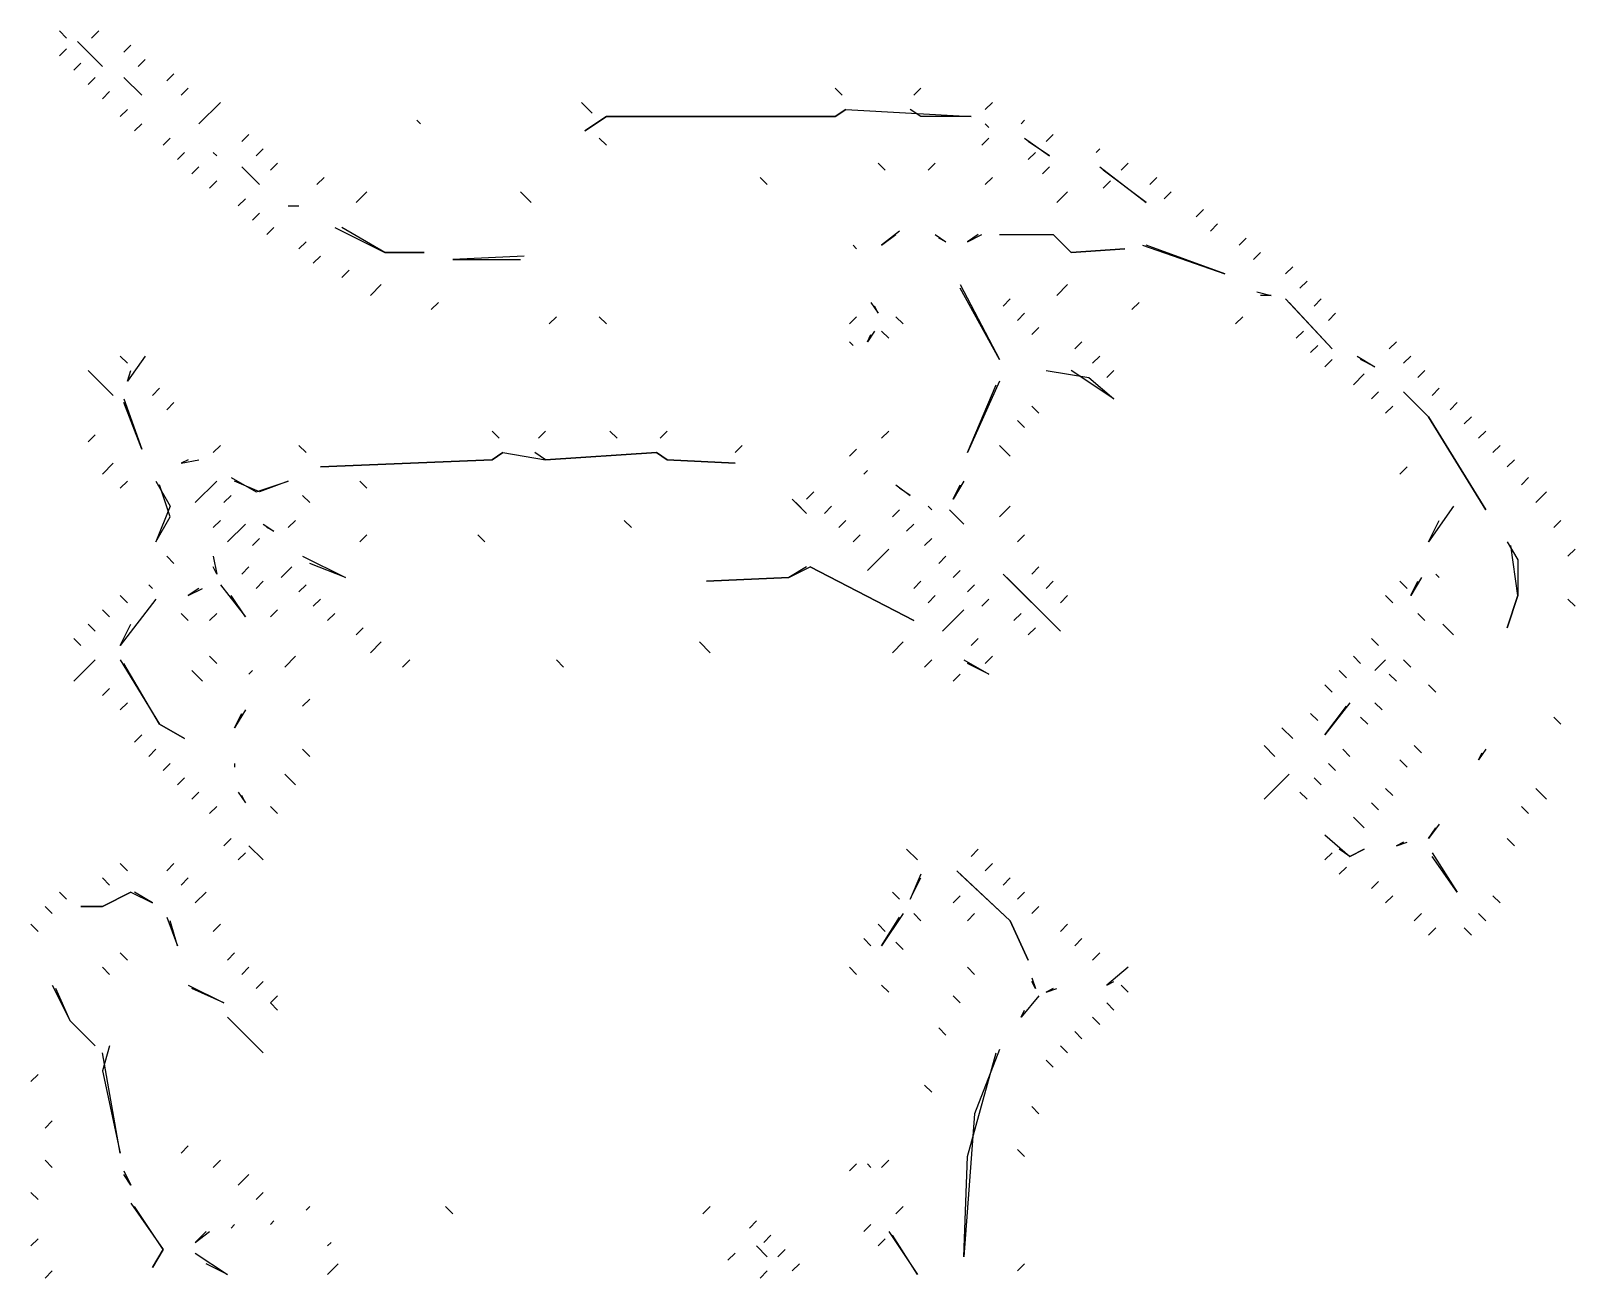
# Model space of a CAD drawing. Extents: x 1 to 2775, y -31 to 2075.
# Drawn here: x 1548 to 1620, y 1646.7 to 1704.8 of the extents above; entities that cross this region are included whole.
import ezdxf

# ---------------------------------------------------------------- set-up
doc = ezdxf.new("R2010")
doc.units = 0
doc.layers.add('LINEWORK', color=4, linetype='CONTINUOUS')

msp = doc.modelspace()

# ---------------------------------------------------------------- linework, layer by layer
at = {"layer": 'LINEWORK'}
for points in [[(1549.3333, 1704.8333), (1549.6667, 1704.5)], [(1550.1667, 1704.3333), (1551.3333, 1703.1667)], [(1551.1667, 1704.8333), (1550.8333, 1704.5)], [(1549.6667, 1704), (1549.3333, 1703.6667)], [(1552.6667, 1704.1667), (1552.3333, 1703.8333)], [(1550.3333, 1703.3333), (1550, 1703)], [(1553.3333, 1703.5), (1553, 1703.1667)], [(1554.6667, 1702.8333), (1554.3333, 1702.5)], [(1551, 1702.6667), (1550.6667, 1702.3333)], [(1552.3333, 1702.6667), (1553.1667, 1701.8333)], [(1555.3333, 1702.1667), (1555, 1701.8333)], [(1585.5, 1702.1667), (1585.8333, 1701.8333)], [(1589.5, 1702.1667), (1589.1667, 1701.8333)], [(1551.6667, 1702), (1551.3333, 1701.6667)], [(1556.8333, 1701.5), (1555.8333, 1700.5)], [(1573.6667, 1701.5), (1574.1667, 1701)], [(1592.8333, 1701.5), (1592.5, 1701.1667)], [(1552.5, 1701.1667), (1552.1667, 1700.8333)], [(1566, 1700.6667), (1566.1667, 1700.5)], [(1586, 1701.1667), (1585.5, 1700.8333), (1574.8333, 1700.8333), (1573.8333, 1700.1667), (1574.8333, 1700.8333), (1585.5, 1700.8333), (1586, 1701.1667), (1591.8333, 1700.8333), (1589.5, 1700.8333), (1589, 1701.1667)], [(1594.3333, 1700.6667), (1594.1667, 1700.5)], [(1553.1667, 1700.5), (1552.8333, 1700.1667)], [(1558.1667, 1700), (1557.8333, 1699.6667)], [(1592.5, 1700.5), (1592.6667, 1700.3333)], [(1595.6667, 1700), (1595.3333, 1699.6667)], [(1554.5, 1699.8333), (1554.1667, 1699.5)], [(1558.8333, 1699.3333), (1558.5, 1699)], [(1574.5, 1699.8333), (1574.8333, 1699.5)], [(1592.6667, 1699.8333), (1592.3333, 1699.5)], [(1594.3333, 1699.8333), (1595.5, 1699), (1594.5, 1699.6667)], [(1597.8333, 1699.3333), (1597.6667, 1699.1667)], [(1555.1667, 1699.1667), (1554.8333, 1698.8333)], [(1555.8333, 1698.5), (1555.5, 1698.1667)], [(1556.5, 1699.1667), (1556.6667, 1699)], [(1557.8333, 1698.5), (1558.6667, 1697.6667)], [(1559.5, 1698.6667), (1559.1667, 1698.3333)], [(1587.5, 1698.6667), (1587.8333, 1698.3333)], [(1590.1667, 1698.6667), (1589.8333, 1698.3333)], [(1594.8333, 1699.1667), (1594.5, 1698.8333)], [(1595.5, 1698.5), (1595.1667, 1698.1667)], [(1597.8333, 1698.5), (1600, 1696.8333), (1598, 1698.3333)], [(1599.1667, 1698.6667), (1598.8333, 1698.3333)], [(1556.6667, 1697.8333), (1556.3333, 1697.5)], [(1561.6667, 1698), (1561.3333, 1697.6667)], [(1582, 1698), (1582.3333, 1697.6667)], [(1592.8333, 1698), (1592.5, 1697.6667)], [(1598.3333, 1697.8333), (1598, 1697.5)], [(1600.5, 1698), (1600.1667, 1697.6667)], [(1563.6667, 1697.3333), (1563.1667, 1696.8333)], [(1570.8333, 1697.3333), (1571.3333, 1696.8333)], [(1596.3333, 1697.3333), (1595.8333, 1696.8333)], [(1601.1667, 1697.3333), (1600.8333, 1697)], [(1558, 1697), (1557.6667, 1696.6667)], [(1558.6667, 1696.3333), (1558.3333, 1696)], [(1560, 1696.6667), (1560.5, 1696.6667)], [(1602.6667, 1696.5), (1602.3333, 1696.1667)], [(1559.3333, 1695.6667), (1559, 1695.3333)], [(1562.1667, 1695.6667), (1564.5, 1694.5), (1566.3333, 1694.5), (1564.5, 1694.5), (1562.5, 1695.6667)], [(1603.3333, 1695.8333), (1603, 1695.5)], [(1560.8333, 1695), (1560.5, 1694.6667)], [(1588.5, 1695.5), (1587.6667, 1694.8333), (1588.3333, 1695.3333)], [(1590.1667, 1695.3333), (1590.6667, 1695), (1590.3333, 1695.1667)], [(1592.1667, 1695.3333), (1591.6667, 1695), (1592.3333, 1695.3333)], [(1593.1667, 1695.3333), (1595.6667, 1695.3333), (1596.5, 1694.5), (1599, 1694.6667), (1596.5, 1694.5), (1595.6667, 1695.3333)], [(1604.6667, 1695.1667), (1604.3333, 1694.8333)], [(1561.5, 1694.3333), (1561.1667, 1694)], [(1571, 1694.3333), (1567.6667, 1694.1667), (1570.8333, 1694.1667)], [(1586.3333, 1694.8333), (1586.5, 1694.6667)], [(1599.8333, 1694.8333), (1603.6667, 1693.5), (1600, 1694.8333)], [(1605.3333, 1694.5), (1605, 1694.1667)], [(1562.8333, 1693.6667), (1562.5, 1693.3333)], [(1606.8333, 1693.8333), (1606.5, 1693.5)], [(1564.3333, 1693), (1563.8333, 1692.5)], [(1591.3333, 1693), (1593.1667, 1689.5), (1591.3333, 1692.8333)], [(1596.3333, 1693), (1595.8333, 1692.5)], [(1607.5, 1693.1667), (1607.1667, 1692.8333)], [(1567, 1692.1667), (1566.6667, 1691.8333)], [(1587.1667, 1692.1667), (1587.5, 1691.6667), (1587.3333, 1692)], [(1593.6667, 1692.3333), (1593.3333, 1692)], [(1599.6667, 1692.1667), (1599.3333, 1691.8333)], [(1605.1667, 1692.6667), (1605.8333, 1692.5), (1605.3333, 1692.5)], [(1606.5, 1692.3333), (1608.6667, 1690), (1606.6667, 1692.1667)], [(1608.1667, 1692.3333), (1607.8333, 1692)], [(1572.5, 1691.5), (1572.1667, 1691.1667)], [(1574.5, 1691.5), (1574.8333, 1691.1667)], [(1586.5, 1691.5), (1586.1667, 1691.1667)], [(1588.3333, 1691.5), (1588.6667, 1691.1667)], [(1594.3333, 1691.6667), (1594, 1691.3333)], [(1604.5, 1691.5), (1604.1667, 1691.1667)], [(1608.8333, 1691.6667), (1608.5, 1691.3333)], [(1587.3333, 1690.8333), (1587, 1690.3333), (1587.1667, 1690.6667)], [(1587.6667, 1690.8333), (1588, 1690.5)], [(1595, 1691), (1594.6667, 1690.6667)], [(1607.3333, 1690.8333), (1607, 1690.5)], [(1586.1667, 1690.3333), (1586.3333, 1690.1667)], [(1597, 1690.3333), (1596.6667, 1690)], [(1608, 1690.1667), (1607.6667, 1689.8333)], [(1611.6667, 1690.3333), (1611.3333, 1690)], [(1552.1667, 1689.6667), (1552.5, 1689.3333)], [(1553.3333, 1689.6667), (1552.5, 1688.5), (1552.6667, 1689)], [(1597.8333, 1689.6667), (1597.5, 1689.3333)], [(1608.6667, 1689.5), (1608.3333, 1689.1667)], [(1609.8333, 1689.6667), (1610.6667, 1689.1667), (1610, 1689.5)], [(1612.3333, 1689.6667), (1612, 1689.3333)], [(1550.6667, 1689), (1551.8333, 1687.8333)], [(1593.1667, 1688.5), (1591.6667, 1685.1667), (1593, 1688.3333)], [(1595.3333, 1689), (1597.3333, 1688.6667), (1598.5, 1687.6667), (1596.5, 1689)], [(1598.5, 1689), (1598.1667, 1688.6667)], [(1610.1667, 1688.8333), (1609.6667, 1688.3333)], [(1613, 1689), (1612.6667, 1688.6667)], [(1554, 1688.1667), (1553.6667, 1687.8333)], [(1610.8333, 1688), (1610.5, 1687.6667)], [(1612, 1688), (1613.1667, 1686.8333), (1615.8333, 1682.5), (1613.1667, 1686.8333)], [(1613.6667, 1688.1667), (1613.3333, 1687.8333)], [(1552.3333, 1687.6667), (1553.1667, 1685.3333), (1552.3333, 1687.5)], [(1554.6667, 1687.5), (1554.3333, 1687.1667)], [(1594.6667, 1687.3333), (1595, 1687)], [(1611.5, 1687.3333), (1611.1667, 1687)], [(1614.5, 1687.5), (1614.1667, 1687.1667)], [(1594, 1686.6667), (1594.3333, 1686.3333)], [(1615.1667, 1686.8333), (1614.8333, 1686.5)], [(1551, 1686), (1550.6667, 1685.6667)], [(1569.5, 1686.1667), (1569.8333, 1685.8333)], [(1572, 1686.1667), (1571.6667, 1685.8333)], [(1575, 1686.1667), (1575.3333, 1685.8333)], [(1577.6667, 1686.1667), (1577.3333, 1685.8333)], [(1588, 1686.1667), (1587.6667, 1685.8333)], [(1615.8333, 1686.1667), (1615.5, 1685.8333)], [(1555.3333, 1684.8333), (1555, 1684.6667), (1555.8333, 1684.8333)], [(1556.8333, 1685.5), (1556.5, 1685.1667)], [(1560.5, 1685.5), (1560.8333, 1685.1667)], [(1570, 1685.1667), (1569.5, 1684.8333), (1561.5, 1684.5), (1569.5, 1684.8333), (1570, 1685.1667), (1572, 1684.8333), (1577.1667, 1685.1667), (1577.6667, 1684.8333), (1580.8333, 1684.6667), (1577.6667, 1684.8333), (1577.1667, 1685.1667), (1572, 1684.8333), (1571.5, 1685.1667)], [(1581.1667, 1685.5), (1580.8333, 1685.1667)], [(1586.5, 1685.3333), (1586.1667, 1685)], [(1593.1667, 1685.5), (1593.6667, 1685)], [(1616.5, 1685.5), (1616.1667, 1685.1667)], [(1617.1667, 1684.8333), (1616.8333, 1684.5)], [(1551.8333, 1684.6667), (1551.3333, 1684.1667)], [(1587, 1684.3333), (1586.8333, 1684.1667)], [(1612.1667, 1684.5), (1611.8333, 1684.1667)], [(1552.5, 1683.8333), (1552.1667, 1683.5)], [(1553.8333, 1683.8333), (1554.5, 1682.6667), (1553.8333, 1681), (1554.5, 1682.1667), (1554, 1683.6667)], [(1556.6667, 1683.8333), (1555.6667, 1682.8333)], [(1557.3333, 1684), (1558.5, 1683.3333), (1560, 1683.8333), (1558.6667, 1683.3333), (1557.5, 1683.8333)], [(1563.3333, 1683.8333), (1563.6667, 1683.5)], [(1588.3333, 1683.6667), (1589, 1683.1667), (1588.5, 1683.5)], [(1591.5, 1683.8333), (1591, 1683), (1591.3333, 1683.6667)], [(1617.8333, 1684), (1617.5, 1683.6667)], [(1557.3333, 1683.1667), (1557, 1682.8333)], [(1560.6667, 1683.1667), (1561, 1682.8333)], [(1583.5, 1683), (1584.1667, 1682.3333), (1583.6667, 1682.8333)], [(1584.5, 1683.3333), (1584.1667, 1683)], [(1585.3333, 1682.6667), (1585, 1682.3333)], [(1589.8333, 1682.6667), (1590, 1682.5)], [(1593.6667, 1682.6667), (1593.1667, 1682.1667)], [(1614.3333, 1682.6667), (1613.1667, 1681), (1613.6667, 1682)], [(1618.6667, 1683.3333), (1618.1667, 1682.8333)], [(1556.8333, 1682), (1556.5, 1681.6667)], [(1560.3333, 1682), (1560, 1681.6667)], [(1575.6667, 1682), (1576, 1681.6667)], [(1586, 1682), (1585.6667, 1681.6667)], [(1588.5, 1682.5), (1588.1667, 1682.1667)], [(1590.8333, 1682.5), (1591.5, 1681.8333)], [(1619.3333, 1682), (1619, 1681.6667)], [(1558, 1681.8333), (1557.1667, 1681)], [(1558.8333, 1681.8333), (1559.3333, 1681.5), (1559, 1681.6667)], [(1563.6667, 1681.3333), (1563.3333, 1681)], [(1568.8333, 1681.3333), (1569.1667, 1681)], [(1586.6667, 1681.3333), (1586.3333, 1681)], [(1589.1667, 1681.8333), (1588.8333, 1681.5)], [(1594.3333, 1681.3333), (1594, 1681)], [(1558.6667, 1681.1667), (1558.3333, 1680.8333)], [(1588, 1680.6667), (1587, 1679.6667)], [(1590, 1681.1667), (1589.6667, 1680.8333)], [(1616.8333, 1681), (1617.3333, 1680.1667), (1617.3333, 1678.5), (1616.8333, 1677), (1617.3333, 1678.5), (1617, 1680.8333)], [(1620, 1680.6667), (1619.6667, 1680.3333)], [(1554.3333, 1680.3333), (1554.6667, 1680)], [(1556.5, 1680.3333), (1556.6667, 1679.5), (1556.5, 1679.8333)], [(1558.1667, 1679.8333), (1557.8333, 1679.5)], [(1560.1667, 1679.8333), (1559.6667, 1679.3333)], [(1560.6667, 1680.3333), (1562.6667, 1679.3333), (1561, 1680)], [(1584.1667, 1679.8333), (1583.3333, 1679.3333), (1579.5, 1679.1667), (1583.3333, 1679.3333), (1584.3333, 1679.8333), (1589.1667, 1677.3333), (1584.3333, 1679.8333)], [(1590.6667, 1680.3333), (1590.3333, 1680)], [(1595, 1679.8333), (1594.6667, 1679.5)], [(1558.8333, 1679.1667), (1558.5, 1678.8333)], [(1589.5, 1679.1667), (1589.1667, 1678.8333)], [(1591.3333, 1679.6667), (1591, 1679.3333)], [(1593.3333, 1679.5), (1596, 1676.8333), (1593.5, 1679.3333)], [(1595.6667, 1679.1667), (1595.3333, 1678.8333)], [(1611.8333, 1679.1667), (1612.1667, 1678.8333)], [(1612.8333, 1679.3333), (1612.3333, 1678.5), (1612.6667, 1679.1667)], [(1613.5, 1679.5), (1613.6667, 1679.3333)], [(1552.1667, 1678.5), (1552.5, 1678.1667)], [(1553.8333, 1678.3333), (1552.1667, 1676.1667), (1552.6667, 1677.1667)], [(1553.5, 1679), (1553.6667, 1678.8333)], [(1555.8333, 1678.8333), (1555.3333, 1678.5), (1556, 1678.8333)], [(1556.8333, 1679), (1558, 1677.5), (1557.3333, 1678.5)], [(1560.8333, 1679), (1560.5, 1678.6667)], [(1561.5, 1678.3333), (1561.1667, 1678)], [(1590.1667, 1678.5), (1589.8333, 1678.1667)], [(1592, 1679), (1591.6667, 1678.6667)], [(1592.6667, 1678.3333), (1592.3333, 1678)], [(1596.3333, 1678.5), (1596, 1678.1667)], [(1611.1667, 1678.5), (1611.5, 1678.1667)], [(1619.6667, 1678.3333), (1620, 1678)], [(1551.3333, 1677.8333), (1551.6667, 1677.5)], [(1555, 1677.6667), (1555.3333, 1677.3333)], [(1556.6667, 1677.6667), (1556.3333, 1677.3333)], [(1559.5, 1677.8333), (1559.1667, 1677.5)], [(1562.1667, 1677.6667), (1561.8333, 1677.3333)], [(1591.5, 1677.8333), (1590.5, 1676.8333)], [(1594.1667, 1677.6667), (1593.8333, 1677.3333)], [(1612.6667, 1677.6667), (1613, 1677.3333)], [(1550.6667, 1677.1667), (1551, 1676.8333)], [(1563.5, 1677), (1563.1667, 1676.6667)], [(1594.8333, 1677), (1594.5, 1676.6667)], [(1613.8333, 1677.1667), (1614.3333, 1676.6667)], [(1550, 1676.5), (1550.3333, 1676.1667)], [(1564.3333, 1676.3333), (1563.8333, 1675.8333)], [(1579.1667, 1676.3333), (1579.6667, 1675.8333)], [(1588.6667, 1676.3333), (1588.1667, 1675.8333)], [(1592.1667, 1676.5), (1591.8333, 1676.1667)], [(1610.5, 1676.5), (1610.8333, 1676.1667)], [(1551, 1675.5), (1550, 1674.5)], [(1552.1667, 1675.5), (1554, 1672.5), (1555.1667, 1671.8333), (1554, 1672.5), (1552.3333, 1675.3333)], [(1556.3333, 1675.6667), (1556.6667, 1675.3333)], [(1560.3333, 1675.6667), (1559.8333, 1675.1667)], [(1565.6667, 1675.5), (1565.3333, 1675.1667)], [(1572.5, 1675.5), (1572.8333, 1675.1667)], [(1590, 1675.5), (1589.6667, 1675.1667)], [(1591.5, 1675.5), (1592.6667, 1674.8333), (1591.6667, 1675.3333)], [(1592.8333, 1675.6667), (1592.5, 1675.3333)], [(1609.6667, 1675.6667), (1610, 1675.3333)], [(1611.1667, 1675.5), (1610.6667, 1675)], [(1612, 1675.5), (1612.3333, 1675.1667)], [(1555.5, 1675), (1556, 1674.5)], [(1558.3333, 1675), (1558.1667, 1674.8333)], [(1591.3333, 1674.8333), (1591, 1674.5)], [(1609, 1675), (1609.3333, 1674.6667)], [(1611.3333, 1674.8333), (1611.6667, 1674.5)], [(1551.6667, 1674.1667), (1551.3333, 1673.8333)], [(1608.3333, 1674.3333), (1608.6667, 1674)], [(1613.1667, 1674.3333), (1613.5, 1674)], [(1552.5, 1673.5), (1552.1667, 1673.1667)], [(1561, 1673.6667), (1560.6667, 1673.3333)], [(1609.5, 1673.5), (1608.3333, 1672), (1609.3333, 1673.3333)], [(1610.6667, 1673.5), (1611, 1673.1667)], [(1558, 1673.1667), (1557.5, 1672.3333), (1557.8333, 1673)], [(1607.6667, 1673), (1608, 1672.6667)], [(1610, 1672.8333), (1610.3333, 1672.5)], [(1619, 1672.8333), (1619.3333, 1672.5)], [(1553.1667, 1672), (1552.8333, 1671.6667)], [(1606.3333, 1672.3333), (1606.8333, 1671.8333)], [(1553.8333, 1671.3333), (1553.5, 1671)], [(1560.6667, 1671.3333), (1561, 1671)], [(1605.5, 1671.5), (1606, 1671)], [(1609.1667, 1671.3333), (1609.5, 1671)], [(1612.5, 1671.5), (1612.8333, 1671.1667)], [(1615.8333, 1671.3333), (1615.5, 1670.8333), (1615.6667, 1671.1667)], [(1554.5, 1670.6667), (1554.1667, 1670.3333)], [(1557.5, 1670.6667), (1557.5, 1670.5)], [(1608.5, 1670.6667), (1608.8333, 1670.3333)], [(1611.8333, 1670.8333), (1612.1667, 1670.5)], [(1555.1667, 1670), (1554.8333, 1669.6667)], [(1559.8333, 1670.1667), (1560.3333, 1669.6667)], [(1606.6667, 1670.1667), (1605.5, 1669)], [(1607.8333, 1670), (1608.1667, 1669.6667)], [(1555.8333, 1669.3333), (1555.5, 1669)], [(1557.6667, 1669.3333), (1558, 1668.8333), (1557.8333, 1669.1667)], [(1607.1667, 1669.3333), (1607.5, 1669)], [(1611.1667, 1669.5), (1611.5, 1669.1667)], [(1618.1667, 1669.5), (1618.6667, 1669)], [(1556.6667, 1668.6667), (1556.3333, 1668.3333)], [(1559.1667, 1668.6667), (1559.5, 1668.3333)], [(1610.5, 1668.8333), (1610.8333, 1668.5)], [(1617.5, 1668.6667), (1617.8333, 1668.3333)], [(1609.6667, 1668.1667), (1610.1667, 1667.6667)], [(1613.6667, 1667.8333), (1613.1667, 1667.1667), (1613.5, 1667.6667)], [(1557.3333, 1667.1667), (1557, 1666.8333)], [(1558.1667, 1666.8333), (1558.8333, 1666.1667)], [(1608.3333, 1667.3333), (1609.5, 1666.3333), (1610.1667, 1666.6667), (1609.5, 1666.3333), (1609, 1666.6667)], [(1612, 1667), (1611.6667, 1666.8333), (1612.1667, 1667)], [(1616.8333, 1667.1667), (1617.1667, 1666.8333)], [(1558, 1666.5), (1557.6667, 1666.1667)], [(1588.8333, 1666.6667), (1589.3333, 1666.1667)], [(1592.1667, 1666.6667), (1591.8333, 1666.3333)], [(1608.6667, 1666.5), (1608.3333, 1666.1667)], [(1613.3333, 1666.5), (1614.5, 1664.6667), (1613.3333, 1666.3333)], [(1552.1667, 1666), (1552.5, 1665.6667)], [(1554.6667, 1666), (1554.3333, 1665.6667)], [(1589.5, 1665.5), (1589, 1664.3333), (1589.5, 1665.3333)], [(1591.1667, 1665.6667), (1593.6667, 1663.3333), (1594.5, 1661.5), (1593.6667, 1663.3333), (1591.3333, 1665.5)], [(1592.8333, 1666), (1592.5, 1665.6667)], [(1609.3333, 1665.8333), (1609, 1665.5)], [(1549.3333, 1664.6667), (1549.6667, 1664.3333)], [(1552.6667, 1664.6667), (1551.3333, 1664), (1550.3333, 1664), (1551.3333, 1664), (1552.6667, 1664.6667), (1553.6667, 1664.1667), (1552.8333, 1664.6667)], [(1551.3333, 1665.3333), (1551.6667, 1665)], [(1555.3333, 1665.3333), (1555, 1665)], [(1556.1667, 1664.6667), (1555.6667, 1664.1667)], [(1588.1667, 1664.6667), (1588.5, 1664.3333)], [(1593.6667, 1665.3333), (1593.3333, 1665)], [(1594.3333, 1664.6667), (1594, 1664.3333)], [(1610.8333, 1665.1667), (1610.5, 1664.8333)], [(1548.6667, 1664), (1549, 1663.6667)], [(1591.3333, 1664.5), (1591, 1664.1667)], [(1595, 1664), (1594.6667, 1663.6667)], [(1611.5, 1664.5), (1611.1667, 1664.1667)], [(1616.1667, 1664.5), (1616.5, 1664.1667)], [(1554.3333, 1663.5), (1554.8333, 1662.1667), (1554.5, 1663.3333)], [(1588.6667, 1663.6667), (1587.6667, 1662.1667), (1588.5, 1663.5)], [(1589.1667, 1663.6667), (1589.5, 1663.3333)], [(1592, 1663.6667), (1591.6667, 1663.3333)], [(1612.8333, 1663.6667), (1612.5, 1663.3333)], [(1615.5, 1663.6667), (1615.8333, 1663.3333)], [(1548, 1663.1667), (1548.3333, 1662.8333)], [(1556.8333, 1663.1667), (1556.5, 1662.8333)], [(1586.8333, 1662.5), (1587.1667, 1662.1667)], [(1587.5, 1663.1667), (1587.8333, 1662.8333)], [(1596.3333, 1663.1667), (1596, 1662.8333)], [(1597, 1662.5), (1596.6667, 1662.1667)], [(1613.5, 1663), (1613.1667, 1662.6667)], [(1614.8333, 1663), (1615.1667, 1662.6667)], [(1552.1667, 1661.8333), (1552.5, 1661.5)], [(1557.5, 1661.8333), (1557.1667, 1661.5)], [(1588.3333, 1662.3333), (1588.6667, 1662)], [(1597.8333, 1661.8333), (1597.5, 1661.5)], [(1551.3333, 1661.1667), (1551.6667, 1660.8333)], [(1558.1667, 1661.1667), (1557.8333, 1660.8333)], [(1586.1667, 1661.1667), (1586.5, 1660.8333)], [(1591.6667, 1661.1667), (1592, 1660.8333)], [(1599.1667, 1661.1667), (1598.1667, 1660.3333), (1598.5, 1660.5)], [(1549, 1660.3333), (1549.8333, 1658.6667), (1551, 1657.5), (1549.8333, 1658.6667), (1549.1667, 1660.1667)], [(1555.3333, 1660.3333), (1557, 1659.5), (1555.5, 1660.1667)], [(1558.8333, 1660.5), (1558.5, 1660.1667)], [(1587.6667, 1660.3333), (1588, 1660)], [(1594.6667, 1660.6667), (1594.8333, 1660.1667), (1594.6667, 1660.5)], [(1598.8333, 1660.3333), (1599.1667, 1660)], [(1559.5, 1659.8333), (1559.1667, 1659.5), (1559.5, 1659.1667), (1559.1667, 1659.5)], [(1591, 1659.8333), (1591.3333, 1659.5)], [(1595, 1659.8333), (1594.1667, 1658.8333), (1594.3333, 1659.1667)], [(1595.6667, 1660.1667), (1595.3333, 1660), (1595.8333, 1660.1667)], [(1598.1667, 1659.5), (1598.5, 1659.1667)], [(1557.1667, 1658.8333), (1558.8333, 1657.1667)], [(1590.3333, 1658.3333), (1590.6667, 1658)], [(1596.6667, 1658.1667), (1597, 1657.8333)], [(1597.5, 1658.8333), (1597.8333, 1658.5)], [(1551.6667, 1657.5), (1551.3333, 1656.3333), (1552.1667, 1652.5), (1551.3333, 1657.1667)], [(1596, 1657.5), (1596.3333, 1657.1667)], [(1593.1667, 1657.3333), (1592, 1654.3333), (1591.5, 1647.6667), (1591.6667, 1652.3333), (1593, 1657.1667)], [(1595.3333, 1656.8333), (1595.6667, 1656.5)], [(1548.3333, 1656.1667), (1548, 1655.8333)], [(1589.6667, 1655.6667), (1590, 1655.3333)], [(1594.6667, 1654.6667), (1595, 1654.3333)], [(1549, 1654), (1548.6667, 1653.6667)], [(1555.3333, 1652.8333), (1555, 1652.5)], [(1594, 1652.6667), (1594.3333, 1652.3333)], [(1548.6667, 1652.1667), (1549, 1651.8333)], [(1556.8333, 1652.1667), (1556.5, 1651.8333)], [(1586.5, 1652), (1586.1667, 1651.6667)], [(1587, 1652), (1587.1667, 1651.8333)], [(1588, 1652.1667), (1587.6667, 1651.8333)], [(1552.3333, 1651.6667), (1552.6667, 1651), (1552.3333, 1651.5)], [(1558.1667, 1651.5), (1557.6667, 1651)], [(1548, 1650.6667), (1548.3333, 1650.3333)], [(1558.8333, 1650.6667), (1558.5, 1650.3333)], [(1552.6667, 1650.1667), (1554.1667, 1648), (1553.6667, 1647.1667), (1554.1667, 1648), (1552.8333, 1650)], [(1561, 1650), (1560.8333, 1649.8333)], [(1567.3333, 1650), (1567.6667, 1649.6667)], [(1579.6667, 1650), (1579.3333, 1649.6667)], [(1588.6667, 1650), (1588.3333, 1649.6667)], [(1556.1667, 1648.8333), (1555.6667, 1648.3333), (1556.3333, 1648.8333)], [(1557.5, 1649.1667), (1557.3333, 1649)], [(1559.3333, 1649.3333), (1559.1667, 1649.1667)], [(1581.8333, 1649.3333), (1581.5, 1649)], [(1587.1667, 1649.1667), (1586.8333, 1648.8333)], [(1588, 1648.8333), (1589.3333, 1646.8333), (1588.1667, 1648.6667)], [(1548.3333, 1648.5), (1548, 1648.1667)], [(1562, 1648.3333), (1561.8333, 1648.1667)], [(1581.8333, 1648.1667), (1582.3333, 1647.6667)], [(1582.5, 1648.6667), (1582.1667, 1648.3333)], [(1587.8333, 1648.5), (1587.5, 1648.1667)], [(1555.6667, 1647.8333), (1557.1667, 1646.8333), (1556.1667, 1647.3333)], [(1580.8333, 1647.8333), (1580.5, 1647.5)], [(1583.1667, 1648), (1582.8333, 1647.6667)], [(1549, 1647), (1548.6667, 1646.6667)], [(1562.3333, 1647.3333), (1561.8333, 1646.8333)], [(1582.3333, 1647), (1582, 1646.6667)], [(1583.8333, 1647.3333), (1583.5, 1647)], [(1594.3333, 1647.3333), (1594, 1647)]]:
    msp.add_lwpolyline(points, dxfattribs=at)

doc.saveas('drawing.dxf')
